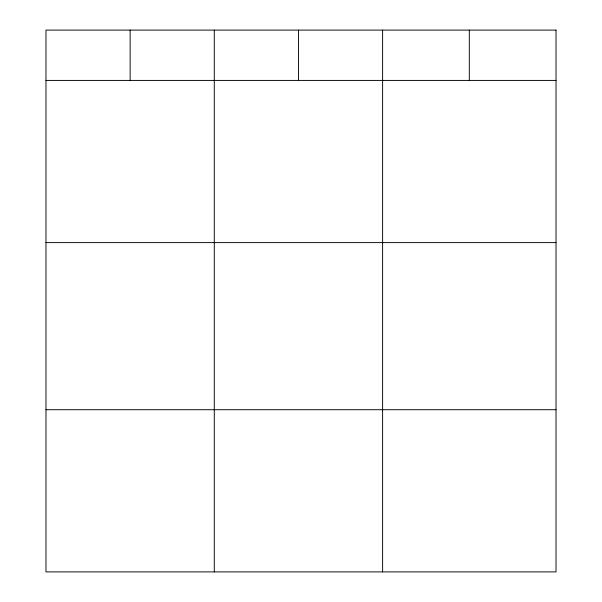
<?xml version="1.0" encoding="UTF-8"?>
<svg xmlns="http://www.w3.org/2000/svg" width="602" height="602" viewBox="0 0 602 602"><rect width="100%" height="100%" fill="white"/><g stroke="black" fill="none" stroke-linecap="round" stroke-linejoin="round"><path stroke-width="0.9" d="M45.978 80.42L556.022 80.42M45.978 242.606L556.022 242.606M45.978 409.714L556.022 409.714M469.312 30.1L469.312 80.42M382.609 30.1L382.609 571.9M298.449 30.1L298.449 80.42M214.289 30.1L214.289 571.9M130.137 30.1L130.137 80.42M556.022 30.1L45.978 30.1L45.978 571.9L556.022 571.9L556.022 30.1"/></g></svg>
